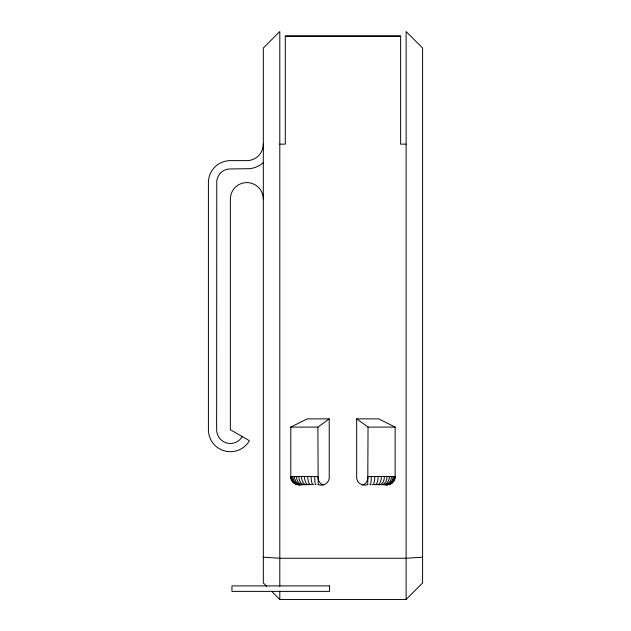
<?xml version="1.0" encoding="UTF-8"?>
<svg xmlns="http://www.w3.org/2000/svg" width="631" height="631" viewBox="0 0 631 631"><rect width="100%" height="100%" fill="white"/><g stroke="black" fill="none" stroke-linecap="round" stroke-linejoin="round"><path stroke-width="0.95" d="M323.561 484.774C319.617 484.458 317.89 479.986 317.89 476.531L290.788 476.531A8.242 8.235 -90 0 0 301.153 484.49A8.235 8.235 0 0 1 290.788 476.531L290.788 427.1L307.265 418.866L329.232 418.866L329.232 476.531C329.95 482.668 323.324 486.974 318.229 484.49M367.763 484.774L368.039 427.1L356.689 418.866L356.689 476.531C355.971 482.668 362.604 486.974 367.699 484.49M406.119 599.45L422.596 582.973L422.596 48.027L406.119 31.55L406.119 599.45L279.801 599.45L271.559 591.215M263.324 162.514L261.904 163.76A24.735 24.735 0 0 1 250.073 168.666L228.58 168.99A13.716 13.716 0 0 0 216.772 180.797L216.638 429.743A13.732 13.732 0 0 0 242.265 436.605M290.788 427.1L317.89 427.1L329.232 418.866M362.368 484.774C366.303 484.458 368.031 479.986 368.039 476.531L395.14 476.531L395.14 427.1L378.663 418.866L356.689 418.866M422.596 557.181L406.119 558.261L279.801 558.261L263.324 557.181M285.291 36.243L400.63 36.243M279.801 144.144L285.291 144.144L285.291 35.967L400.63 35.967L400.63 144.144L406.119 144.144M368.039 427.1L395.14 427.1M266.755 586.404L263.324 582.973L263.324 48.027L279.801 31.55L279.801 586.436M318.158 484.774L317.89 427.1M279.801 591.129L279.801 599.45M263.324 144.144A16.477 16.477 0 0 1 246.847 160.621L230.37 160.621A21.967 21.967 0 0 0 208.404 182.588L208.404 429.743A21.967 21.967 0 0 0 249.395 440.722L230.37 429.743L230.37 199.065A16.477 16.477 0 0 1 246.847 182.588A16.477 16.477 0 0 1 263.324 199.065M303.44 484.482A8.25 7.146 -90 0 1 294.448 476.531M304.686 484.482A8.25 6.547 90 0 1 296.444 476.531M302.454 484.482A8.25 7.619 -90 0 1 292.863 476.531M393.066 476.531A8.25 7.619 -90 0 1 383.467 484.482M394.217 476.531A8.25 7.966 -90 0 1 384.184 484.482M378.19 476.531A8.25 3.155 -90 0 1 374.215 484.482M374.79 476.531A8.25 2.138 -90 0 1 372.101 484.482M371.265 476.531A8.25 1.081 -90 0 1 369.908 484.482M394.919 476.531A8.25 8.179 -90 0 1 384.626 484.482M313.82 484.482A8.25 2.138 -90 0 1 311.13 476.531M311.706 484.482A8.25 3.155 90 0 1 307.731 476.531M301.303 484.482A8.25 8.179 -90 0 1 291.001 476.531M301.736 484.482A8.25 7.966 -90 0 1 291.703 476.531M381.416 476.531A8.25 4.125 -90 0 1 376.226 484.482M316.013 484.482A8.25 1.081 -90 0 1 314.656 476.531M306.161 484.482A8.25 5.837 -90 0 1 298.818 476.531M307.841 484.482A8.25 5.024 -90 0 1 301.515 476.531M309.703 484.482A8.25 4.125 -90 0 1 304.505 476.531M384.405 476.531A8.25 5.024 -90 0 1 378.079 484.482M387.111 476.531A8.25 5.837 -90 0 1 379.759 484.482M389.477 476.531A8.25 6.547 -90 0 1 381.234 484.482M391.472 476.531A8.25 7.146 -90 0 1 382.481 484.482M329.611 585.899L231.956 585.899L231.956 591.389L329.611 591.389L329.611 585.899M384.768 484.49A8.242 8.235 -90 0 0 395.14 476.531A8.235 8.235 0 0 1 384.768 484.49"/></g></svg>
